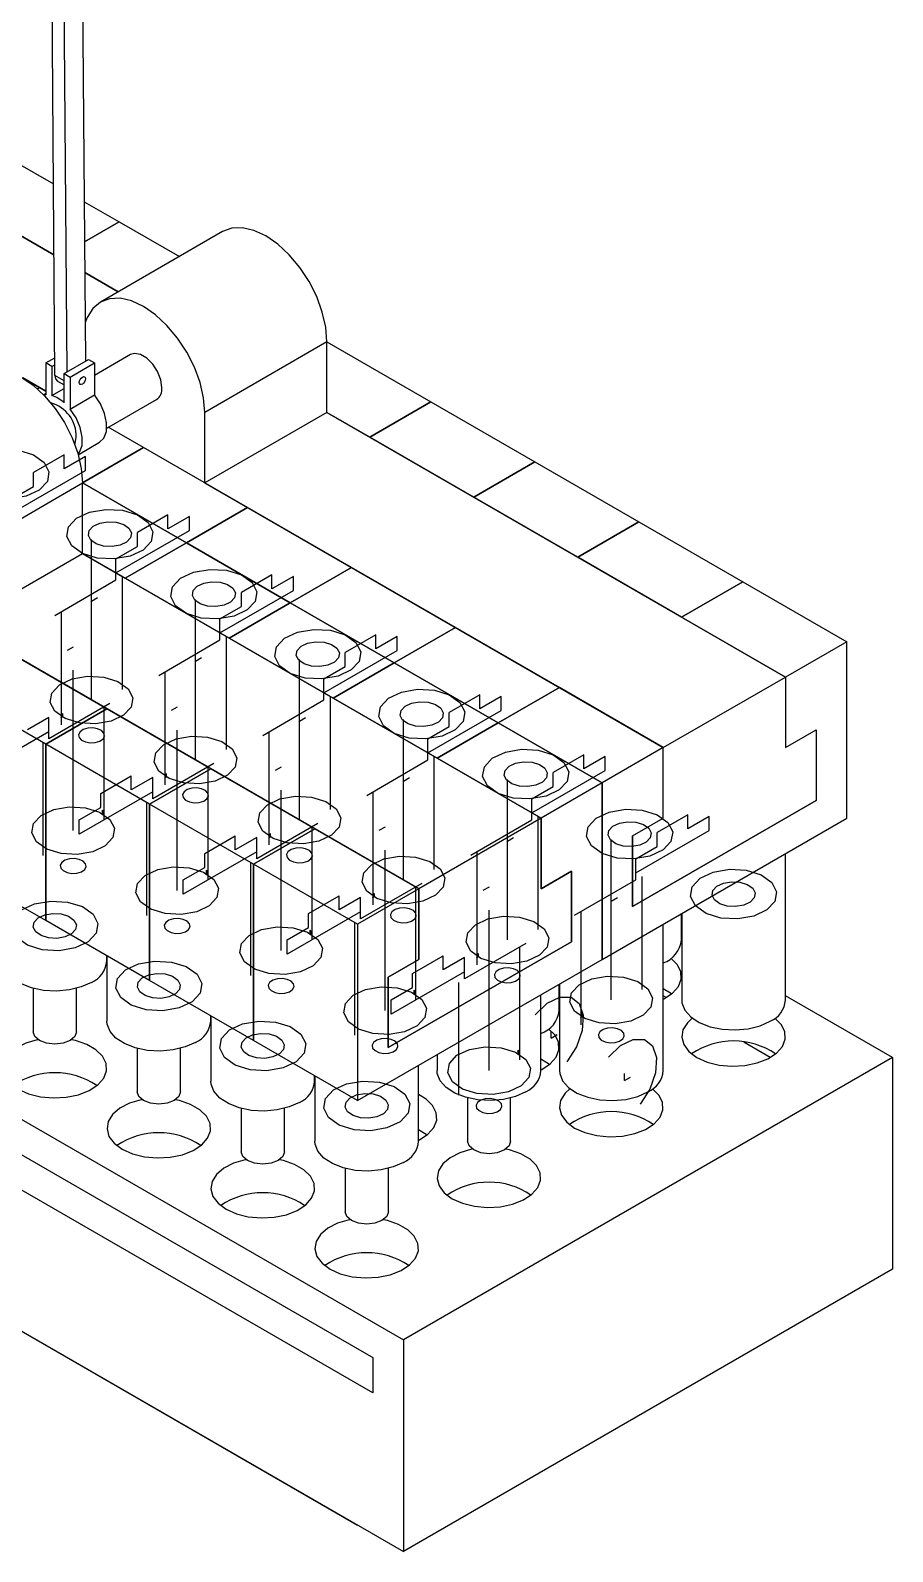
# Model space of a CAD drawing. Header units: millimetres. Extents: x 0 to 1189, y 0 to 841.
# Drawn here: x 663.9 to 763.6, y 266.7 to 442.7 of the extents above; entities that cross this region are included whole.
import ezdxf

# ---------------------------------------------------------------- set-up
doc = ezdxf.new("R2010")
doc.units = ezdxf.units.MM
doc.linetypes.add('CENTERX2', pattern=[20.32, 12.7, -2.54, 2.54, -2.54])

msp = doc.modelspace()

# ---------------------------------------------------------------- linework, layer by layer
at = {"color": 7, "linetype": 'Continuous', "lineweight": 25}
for p, q in [((669.31, 533.29), (670.28, 404.42)), ((666.75, 402.79), (665.78, 532.86)), ((668.16, 403.2), (667.19, 532.05)), ((631.04, 437.29), (666.65, 416.73)), ((662.16, 427.49), (666.59, 424.93)), ((666.65, 416.73), (655.09, 423.41)), ((670.14, 422.88), (674.18, 420.55)), ((670.18, 418.24), (674.18, 420.55)), ((674.18, 420.55), (670.18, 418.24)), ((674.18, 420.55), (681.15, 416.53)), ((686.15, 419.42), (672.01, 411.25)), ((670.2, 414.68), (674.08, 412.45)), ((674.08, 412.45), (670.2, 414.68)), ((698.22, 406.67), (684.08, 398.51)), ((698.22, 398.51), (698.22, 406.67)), ((698.22, 406.67), (710.24, 399.73)), ((665.69, 404.23), (666.74, 404.83)), ((675.51, 405.19), (671.35, 402.79)), ((665.69, 404.23), (665.69, 400.52)), ((666.4, 403.82), (665.69, 404.23)), ((666.4, 403.82), (666.74, 404.02)), ((666.4, 403.82), (666.4, 400.45)), ((667.81, 403), (670.64, 404.63)), ((667.81, 399.63), (667.81, 403)), ((667.81, 403), (668.52, 402.59)), ((668.52, 402.59), (671.35, 404.23)), ((670.64, 404.63), (671.35, 404.23)), ((671.35, 404.23), (671.35, 400.52)), ((663.04, 402.49), (665.69, 400.96)), ((664.99, 401.37), (663.04, 402.49)), ((664.99, 401.37), (664.74, 401.22)), ((664.74, 401.22), (664.99, 401.37)), ((665.69, 400.96), (664.99, 401.37)), ((666.4, 400.45), (667.81, 401.26)), ((667.81, 402.17), (666.75, 402.79)), ((667.06, 402.11), (667.81, 401.68)), ((668.52, 402.59), (668.52, 398.89)), ((665.69, 400.68), (665.45, 400.54)), ((665.69, 400.52), (665.49, 400.49)), ((668.52, 398.89), (671.35, 400.52)), ((672.76, 396.68), (678.51, 399.99)), ((710.24, 399.73), (703.17, 395.65)), ((703.17, 395.65), (710.24, 399.73)), ((710.24, 399.73), (722.26, 392.79)), ((684.08, 390.34), (684.08, 398.51)), ((698.22, 398.51), (684.08, 390.34)), ((698.22, 398.51), (751.25, 367.89)), ((703.17, 395.65), (698.22, 398.51)), ((677.01, 394.43), (672.93, 396.78)), ((669.45, 393.61), (671.93, 395.05)), ((669.93, 390.34), (677.01, 394.43)), ((677.01, 394.43), (669.93, 390.34)), ((689.03, 387.49), (677.01, 394.43)), ((715.19, 388.71), (703.17, 395.65)), ((715.19, 388.71), (722.26, 392.79)), ((722.26, 392.79), (715.19, 388.71)), ((722.26, 392.79), (734.28, 385.85)), ((655.79, 382.18), (669.93, 390.35)), ((669.93, 382.18), (669.93, 390.35)), ((681.96, 383.4), (669.93, 390.34)), ((669.93, 390.34), (681.96, 383.4)), ((684.08, 390.34), (737.11, 359.73)), ((689.03, 387.49), (681.96, 383.4)), ((681.96, 383.4), (689.03, 387.49)), ((701.05, 380.55), (689.03, 387.49)), ((727.21, 381.77), (715.19, 388.71)), ((734.28, 385.85), (727.21, 381.77)), ((727.21, 381.77), (734.28, 385.85)), ((734.28, 385.85), (746.3, 378.91)), ((655.79, 374.02), (669.93, 382.18)), ((722.97, 351.56), (669.93, 382.18)), ((669.93, 382.18), (674.88, 379.32)), ((674.88, 379.32), (681.96, 383.4)), ((681.96, 383.4), (674.88, 379.32)), ((693.98, 376.47), (681.96, 383.4)), ((681.96, 383.4), (693.98, 376.47)), ((693.98, 376.47), (701.05, 380.55)), ((701.05, 380.55), (693.98, 376.47)), ((713.07, 373.61), (701.05, 380.55)), ((739.23, 374.83), (727.21, 381.77)), ((674.88, 379.32), (686.91, 372.38)), ((746.3, 378.91), (739.23, 374.83)), ((739.23, 374.83), (746.3, 378.91)), ((746.3, 378.91), (758.32, 371.98)), ((693.98, 376.47), (686.91, 372.38)), ((686.91, 372.38), (693.98, 376.47)), ((706, 369.53), (693.98, 376.47)), ((693.98, 376.47), (706, 369.53)), ((751.25, 367.89), (739.23, 374.83)), ((708.83, 343.4), (655.79, 374.02)), ((713.07, 373.61), (706, 369.53)), ((706, 369.53), (713.07, 373.61)), ((725.09, 366.67), (713.07, 373.61)), ((686.91, 372.38), (698.93, 365.44)), ((758.32, 371.98), (751.25, 367.89)), ((758.32, 351.56), (758.32, 371.98)), ((660.74, 371.16), (672.76, 364.22)), ((698.93, 365.44), (706, 369.53)), ((706, 369.53), (698.93, 365.44)), ((718.02, 362.59), (706, 369.53)), ((706, 369.53), (718.02, 362.59)), ((737.11, 359.73), (751.25, 367.89)), ((751.25, 367.89), (751.25, 359.73)), ((751.25, 367.89), (751.25, 359.73)), ((576.24, 366.75), (707.06, 291.24)), ((665.69, 360.14), (653.67, 367.08)), ((725.09, 366.67), (718.02, 362.59)), ((718.02, 362.59), (725.09, 366.67)), ((737.11, 359.73), (725.09, 366.67)), ((672.76, 364.22), (665.69, 360.14)), ((665.69, 360.14), (672.76, 364.22)), ((672.76, 364.22), (684.78, 357.28)), ((698.93, 365.44), (710.95, 358.5)), ((718.02, 362.59), (710.95, 358.5)), ((710.95, 358.5), (718.02, 362.59)), ((730.04, 355.65), (718.02, 362.59)), ((718.02, 362.59), (730.04, 355.65)), ((751.25, 359.73), (754.79, 361.77)), ((751.25, 359.73), (754.79, 361.77)), ((754.79, 361.77), (754.79, 353.6)), ((754.79, 361.77), (754.79, 353.6)), ((579.78, 360.63), (703.52, 289.19)), ((665.69, 360.14), (665.69, 339.72)), ((677.71, 353.2), (665.69, 360.14)), ((665.69, 339.72), (665.69, 360.14)), ((737.11, 359.73), (730.04, 355.65)), ((737.11, 351.56), (737.11, 359.73)), ((737.11, 351.56), (737.11, 359.73)), ((677.71, 353.2), (684.78, 357.28)), ((684.78, 357.28), (677.71, 353.2)), ((684.78, 357.28), (696.8, 350.34)), ((710.95, 358.5), (722.97, 351.56)), ((703.52, 285.11), (579.78, 356.55)), ((730.04, 355.65), (722.97, 351.56)), ((730.04, 335.23), (730.04, 355.65)), ((730.04, 355.65), (730.04, 335.23)), ((677.71, 332.78), (677.71, 353.2)), ((689.73, 346.26), (677.71, 353.2)), ((677.71, 353.2), (677.71, 332.78)), ((733.57, 341.36), (754.79, 353.6)), ((754.79, 353.6), (733.57, 341.36)), ((696.8, 350.34), (689.73, 346.26)), ((689.73, 346.26), (696.8, 350.34)), ((696.8, 350.34), (708.83, 343.4)), ((722.97, 351.56), (708.83, 343.4)), ((722.97, 343.4), (722.97, 351.56)), ((722.97, 351.56), (722.97, 343.4)), ((730.04, 335.23), (758.32, 351.56)), ((733.57, 349.52), (737.11, 351.56)), ((733.57, 349.52), (737.11, 351.56)), ((733.57, 349.52), (733.57, 341.36)), ((733.57, 341.36), (733.57, 349.52)), ((665.69, 339.72), (653.67, 346.66)), ((751.24, 330.54), (751.24, 347.47)), ((689.73, 346.26), (689.73, 325.84)), ((701.75, 339.32), (689.73, 346.26)), ((689.73, 325.84), (689.73, 346.26)), ((726.5, 345.44), (722.97, 343.4)), ((722.97, 343.4), (726.5, 345.44)), ((726.5, 337.28), (726.5, 345.44)), ((726.5, 345.44), (726.5, 337.28)), ((708.83, 343.4), (701.75, 339.32)), ((708.83, 343.4), (708.83, 335.24)), ((708.83, 335.24), (708.83, 343.4)), ((576.24, 342.26), (707.06, 266.74)), ((677.71, 332.78), (665.69, 339.72)), ((739.22, 337.48), (739.22, 340.53)), ((739.24, 340.55), (739.24, 330.54)), ((701.75, 339.32), (701.75, 318.91)), ((737.1, 322.37), (737.1, 339.31)), ((739.24, 337.97), (739.22, 337.98)), ((705.29, 325.03), (726.5, 337.28)), ((726.5, 337.28), (705.29, 325.03)), ((672.75, 335.03), (672.75, 335.65)), ((672.77, 335.64), (672.77, 328.09)), ((701.75, 318.91), (730.04, 335.23)), ((708.83, 335.24), (705.29, 333.19)), ((705.29, 333.19), (708.83, 335.24)), ((689.73, 325.84), (677.71, 332.78)), ((705.29, 333.19), (705.29, 325.03)), ((705.29, 325.03), (705.29, 333.19)), ((664.25, 331.88), (664.25, 326.86)), ((669.25, 326.86), (669.25, 331.88)), ((722.96, 322.37), (722.96, 331.15)), ((725.08, 329.31), (725.08, 332.37)), ((725.1, 332.38), (725.1, 322.37)), ((737.46, 330.83), (737.1, 331.04)), ((763.63, 323.89), (751.24, 331.04)), ((684.77, 328.09), (684.77, 328.71)), ((684.79, 328.7), (684.79, 321.15)), ((701.75, 318.91), (689.73, 325.84)), ((749.48, 323.89), (746.43, 325.65)), ((676.27, 324.94), (676.27, 319.92)), ((681.27, 319.92), (681.27, 324.94)), ((763.63, 323.89), (707.06, 291.24)), ((710.96, 324.22), (710.96, 322.37)), ((763.63, 323.89), (763.63, 299.4)), ((708.82, 314.21), (708.82, 322.98)), ((696.79, 321.15), (696.79, 321.77)), ((696.82, 321.76), (696.82, 314.21)), ((714.46, 319.22), (714.46, 314.21)), ((719.46, 314.21), (719.46, 319.22)), ((688.29, 318), (688.29, 312.98)), ((693.29, 312.98), (693.29, 318)), ((700.32, 311.06), (700.32, 306.04)), ((705.32, 306.04), (705.32, 311.06)), ((763.63, 299.4), (707.06, 266.74)), ((707.06, 291.24), (707.06, 266.74)), ((703.52, 289.19), (703.52, 285.11))]:
    msp.add_line(p, q, dxfattribs=at)
at = {"color": 7, "linetype": 'Continuous'}
for p, q in [((667.81, 393.61), (664.28, 391.57)), ((667.81, 391.97), (667.81, 393.61)), ((670.29, 393.4), (667.81, 391.97)), ((670.29, 391.77), (670.29, 393.4)), ((661.8, 386.87), (670.29, 391.77)), ((664.28, 389.93), (664.28, 391.57)), ((661.8, 388.5), (664.28, 389.93)), ((679.83, 386.67), (676.3, 384.63)), ((679.83, 385.03), (679.83, 386.67)), ((682.31, 386.46), (679.83, 385.03)), ((682.31, 384.83), (682.31, 386.46)), ((671, 365.23), (671, 383.79)), ((673.82, 379.93), (682.31, 384.83)), ((676.3, 382.99), (676.3, 384.63)), ((673.82, 381.57), (676.3, 382.99)), ((673.82, 379.93), (673.82, 381.57)), ((666.75, 375.03), (673.82, 379.12)), ((673.82, 379.12), (673.82, 379.93)), ((674.53, 379.52), (674.53, 366.46)), ((691.86, 379.73), (688.32, 377.69)), ((691.86, 378.1), (691.86, 379.73)), ((694.33, 379.52), (691.86, 378.1)), ((694.33, 377.89), (694.33, 379.52)), ((671, 376.67), (671.7, 377.08)), ((683.02, 358.3), (683.02, 376.85)), ((685.84, 372.99), (694.33, 377.89)), ((688.32, 376.05), (688.32, 377.69)), ((667.46, 375.44), (667.46, 362.38)), ((685.84, 374.63), (688.32, 376.05)), ((685.84, 372.99), (685.84, 374.63)), ((668.87, 371.36), (668.17, 370.95)), ((678.77, 368.09), (685.84, 372.18)), ((685.84, 372.18), (685.84, 372.99)), ((686.55, 372.58), (686.55, 359.52)), ((703.88, 372.79), (700.34, 370.75)), ((703.88, 371.16), (703.88, 372.79)), ((706.35, 372.58), (703.88, 371.16)), ((706.35, 370.95), (706.35, 372.58)), ((683.02, 369.73), (683.72, 370.14)), ((695.04, 351.36), (695.04, 369.91)), ((697.87, 366.05), (706.35, 370.95)), ((700.34, 369.11), (700.34, 370.75)), ((668.87, 350.13), (668.87, 368.69)), ((679.48, 368.5), (679.48, 355.44)), ((697.87, 367.69), (700.34, 369.11)), ((697.87, 366.05), (697.87, 367.69)), ((697.87, 365.24), (697.87, 366.05)), ((673.12, 364.83), (666.05, 360.75)), ((672.41, 364.42), (672.41, 351.36)), ((680.9, 364.42), (680.19, 364.01)), ((690.79, 361.15), (697.87, 365.24)), ((698.57, 365.64), (698.57, 352.58)), ((715.9, 365.85), (712.36, 363.81)), ((715.9, 364.22), (715.9, 365.85)), ((718.37, 365.65), (715.9, 364.22)), ((718.37, 364.01), (718.37, 365.65)), ((666.05, 363.2), (663.57, 361.77)), ((666.05, 361.56), (666.05, 363.2)), ((667.62, 363.69), (667.48, 363.2)), ((667.48, 363.2), (667.62, 363.69)), ((667.48, 363.2), (667.62, 363.28)), ((667.62, 363.28), (667.48, 363.2)), ((667.62, 363.28), (667.62, 363.69)), ((667.62, 363.69), (667.62, 363.28)), ((695.04, 362.79), (695.74, 363.2)), ((707.06, 344.42), (707.06, 362.97)), ((709.89, 359.11), (718.37, 364.01)), ((712.36, 362.18), (712.36, 363.81)), ((666.05, 361.56), (657.56, 356.66)), ((666.05, 360.75), (666.05, 361.56)), ((680.9, 343.19), (680.9, 361.75)), ((691.5, 361.56), (691.5, 348.5)), ((709.89, 360.75), (712.36, 362.18)), ((709.89, 359.11), (709.89, 360.75)), ((665.34, 360.34), (665.34, 347.27)), ((709.89, 358.3), (709.89, 359.11)), ((685.14, 357.89), (678.07, 353.81)), ((684.43, 357.48), (684.43, 344.42)), ((692.92, 357.48), (692.21, 357.07)), ((702.82, 354.21), (709.89, 358.3)), ((710.59, 358.71), (710.59, 345.64)), ((727.92, 358.91), (724.38, 356.87)), ((727.92, 357.28), (727.92, 358.91)), ((730.39, 358.71), (727.92, 357.28)), ((730.39, 357.07), (730.39, 358.71)), ((672.06, 354.42), (675.59, 356.46)), ((675.59, 354.83), (675.59, 356.46)), ((678.07, 356.26), (675.59, 354.83)), ((678.07, 354.62), (678.07, 356.26)), ((679.64, 356.75), (679.5, 356.26)), ((679.5, 356.26), (679.64, 356.75)), ((679.5, 356.26), (679.64, 356.34)), ((679.64, 356.34), (679.5, 356.26)), ((679.64, 356.34), (679.64, 356.75)), ((679.64, 356.75), (679.64, 356.34)), ((707.06, 355.85), (707.77, 356.26)), ((719.08, 337.48), (719.08, 356.03)), ((721.91, 352.17), (730.39, 357.07)), ((724.38, 355.24), (724.38, 356.87)), ((678.07, 354.62), (669.58, 349.72)), ((672.06, 352.79), (672.06, 354.42)), ((678.07, 353.81), (678.07, 354.62)), ((692.92, 336.25), (692.92, 354.81)), ((703.52, 354.62), (703.52, 341.56)), ((721.91, 353.81), (724.38, 355.24)), ((721.91, 352.17), (721.91, 353.81)), ((669.58, 351.36), (672.06, 352.79)), ((672.25, 352.49), (672.39, 352.16)), ((672.25, 352.08), (672.25, 352.49)), ((672.25, 352.49), (672.25, 352.08)), ((672.39, 352.16), (672.25, 352.49)), ((672.39, 352.16), (672.25, 352.08)), ((672.25, 352.08), (672.39, 352.16)), ((677.36, 353.4), (677.36, 340.33)), ((721.91, 351.36), (721.91, 352.17)), ((739.94, 351.97), (736.4, 349.93)), ((739.94, 350.34), (739.94, 351.97)), ((669.58, 349.72), (669.58, 351.36)), ((697.16, 350.95), (690.09, 346.87)), ((696.45, 350.54), (696.45, 337.48)), ((704.94, 350.54), (704.23, 350.13)), ((714.84, 347.28), (721.91, 351.36)), ((722.61, 351.77), (722.61, 338.7)), ((742.41, 351.77), (739.94, 350.34)), ((742.41, 350.13), (742.41, 351.77)), ((684.08, 347.48), (687.61, 349.52)), ((687.61, 347.89), (687.61, 349.52)), ((690.09, 349.32), (687.61, 347.89)), ((690.09, 347.68), (690.09, 349.32)), ((691.66, 349.81), (691.52, 349.32)), ((691.52, 349.32), (691.66, 349.81)), ((691.52, 349.32), (691.66, 349.4)), ((691.66, 349.4), (691.52, 349.32)), ((691.66, 349.4), (691.66, 349.81)), ((691.66, 349.81), (691.66, 349.4)), ((719.08, 348.91), (719.79, 349.32)), ((731.1, 330.54), (731.1, 349.09)), ((733.93, 345.23), (742.41, 350.13)), ((736.4, 348.3), (736.4, 349.93)), ((690.09, 347.68), (681.6, 342.79)), ((684.08, 345.85), (684.08, 347.48)), ((690.09, 346.87), (690.09, 347.68)), ((704.94, 329.31), (704.94, 347.87)), ((715.54, 347.68), (715.54, 334.62)), ((733.93, 346.87), (736.4, 348.3)), ((733.93, 345.23), (733.93, 346.87)), ((681.6, 344.42), (684.08, 345.85)), ((684.27, 345.55), (684.42, 345.22)), ((684.27, 345.14), (684.27, 345.55)), ((684.27, 345.55), (684.27, 345.14)), ((684.42, 345.22), (684.27, 345.55)), ((684.42, 345.22), (684.27, 345.14)), ((684.27, 345.14), (684.42, 345.22)), ((689.38, 346.46), (689.38, 333.39)), ((733.93, 344.42), (733.93, 345.23)), ((681.6, 342.79), (681.6, 344.42)), ((709.18, 344.01), (702.11, 339.93)), ((708.47, 343.6), (708.47, 330.54)), ((716.96, 343.6), (716.25, 343.19)), ((726.86, 340.34), (733.93, 344.42)), ((734.64, 344.83), (734.64, 331.76)), ((576.24, 342.26), (701.75, 269.8)), ((696.1, 340.54), (699.63, 342.58)), ((699.63, 340.95), (699.63, 342.58)), ((702.11, 342.38), (699.63, 340.95)), ((702.11, 340.74), (702.11, 342.38)), ((703.68, 342.87), (703.54, 342.38)), ((703.54, 342.38), (703.68, 342.87)), ((703.54, 342.38), (703.68, 342.47)), ((703.68, 342.47), (703.54, 342.38)), ((703.68, 342.47), (703.68, 342.87)), ((703.68, 342.87), (703.68, 342.47)), ((731.1, 341.97), (731.81, 342.38)), ((702.11, 340.74), (693.62, 335.85)), ((696.1, 338.91), (696.1, 340.54)), ((702.11, 339.93), (702.11, 340.74)), ((716.96, 322.37), (716.96, 340.93)), ((727.56, 340.74), (727.56, 327.68)), ((693.62, 337.48), (696.1, 338.91)), ((696.29, 338.61), (696.44, 338.28)), ((696.29, 338.2), (696.29, 338.61)), ((696.29, 338.61), (696.29, 338.2)), ((696.44, 338.28), (696.29, 338.61)), ((696.44, 338.28), (696.29, 338.2)), ((696.29, 338.2), (696.44, 338.28)), ((701.4, 339.52), (701.4, 326.46)), ((693.62, 335.85), (693.62, 337.48)), ((721.2, 337.07), (714.13, 332.99)), ((720.49, 336.66), (720.49, 323.6)), ((708.12, 333.6), (711.65, 335.64)), ((711.65, 334.01), (711.65, 335.64)), ((714.13, 335.44), (711.65, 334.01)), ((714.13, 333.8), (714.13, 335.44)), ((715.7, 335.93), (715.56, 335.44)), ((715.56, 335.44), (715.7, 335.93)), ((715.56, 335.44), (715.7, 335.53)), ((715.7, 335.53), (715.56, 335.44)), ((715.7, 335.53), (715.7, 335.93)), ((715.7, 335.93), (715.7, 335.53)), ((714.13, 333.8), (705.64, 328.91)), ((708.12, 331.97), (708.12, 333.6)), ((713.42, 332.58), (713.42, 319.52)), ((714.13, 332.99), (714.13, 333.8)), ((705.64, 330.54), (708.12, 331.97)), ((708.32, 331.67), (708.46, 331.34)), ((708.32, 331.26), (708.32, 331.67)), ((708.32, 331.67), (708.32, 331.26)), ((708.46, 331.34), (708.32, 331.67)), ((708.46, 331.34), (708.32, 331.26)), ((708.32, 331.26), (708.46, 331.34)), ((705.64, 328.91), (705.64, 330.54)), ((727.72, 328.99), (727.58, 328.5)), ((727.58, 328.5), (727.72, 328.99)), ((727.58, 328.5), (727.72, 328.59)), ((727.72, 328.59), (727.58, 328.5)), ((727.72, 328.59), (727.72, 328.99)), ((727.72, 328.99), (727.72, 328.59)), ((720.34, 324.73), (720.48, 324.41)), ((720.34, 324.32), (720.34, 324.73)), ((720.34, 324.73), (720.34, 324.32)), ((720.48, 324.41), (720.34, 324.73)), ((720.48, 324.41), (720.34, 324.32)), ((720.34, 324.32), (720.48, 324.41))]:
    msp.add_line(p, q, dxfattribs=at)
at = {"color": 7, "linetype": 'CENTERX2'}
for p, q in [((724.13, 326.12), (724.13, 326.93)), ((724.13, 326.12), (724.83, 326.53)), ((732.61, 321.22), (732.61, 322.04)), ((732.61, 321.22), (733.32, 321.63))]:
    msp.add_line(p, q, dxfattribs=at)
at = {"color": 7, "linetype": 'Continuous', "lineweight": 25, "flags": 128}
for points in [[(698.22, 406.67), (698.08, 408.35), (697.68, 410.11), (697.03, 411.9), (696.15, 413.64), (695.08, 415.28), (693.85, 416.74), (692.53, 417.97), (691.15, 418.92), (689.77, 419.56), (688.44, 419.86), (687.22, 419.81), (686.15, 419.42)], [(684.08, 398.51), (683.94, 400.18), (683.54, 401.95), (682.89, 403.73), (682.01, 405.48), (680.93, 407.11), (679.71, 408.57), (678.39, 409.8), (677.01, 410.76), (675.63, 411.4), (674.3, 411.7), (673.08, 411.65), (672.01, 411.25), (671.13, 410.52), (670.47, 409.49), (670.25, 408.89)], [(679.13, 401.37), (679, 402.28), (678.63, 403.23), (678.07, 404.1), (677.37, 404.79), (676.64, 405.22), (675.95, 405.33), (675.51, 405.19)], [(657.86, 403.09), (658.94, 403.48), (660.16, 403.53), (661.48, 403.23), (662.86, 402.59), (664.24, 401.64), (665.57, 400.41), (666.79, 398.95), (667.86, 397.32), (668.74, 395.57), (669.4, 393.78), (669.8, 392.02), (669.93, 390.35)], [(666.75, 402.79), (666.84, 402.37), (667.06, 402.11)], [(669.58, 401.98), (669.61, 402.15), (669.68, 402.33), (669.8, 402.48), (669.93, 402.59), (670.07, 402.64), (670.18, 402.62), (670.26, 402.53), (670.29, 402.39), (670.26, 402.22), (670.18, 402.04), (670.07, 401.89), (669.93, 401.78), (669.8, 401.73), (669.68, 401.75), (669.61, 401.84), (669.58, 401.98)], [(671.93, 395.05), (672.43, 395.53), (672.72, 396.3), (672.74, 397.29), (672.5, 398.39), (672.03, 399.5), (671.35, 400.52)], [(669.43, 393.67), (669.6, 393.89), (669.89, 394.67), (669.91, 395.66), (669.68, 396.76), (669.2, 397.87), (668.52, 398.89)], [(669.06, 394.79), (669.1, 394.89), (669.23, 395.65)], [(671, 332.58), (669.81, 332.05), (668.43, 331.7), (666.94, 331.57), (665.44, 331.65), (664.03, 331.94), (662.79, 332.43), (661.79, 333.08), (661.11, 333.85), (660.78, 334.7), (660.75, 335.03)], [(737.1, 330.64), (737.19, 330.68), (738.18, 331.33), (738.87, 332.11), (739.19, 332.96), (739.15, 333.82), (738.73, 334.66), (738, 335.38)], [(738.07, 331.24), (737.96, 331.32), (737.1, 331.84)], [(739.24, 330.54), (739.27, 330.21), (739.6, 329.36), (740.28, 328.59), (741.27, 327.94), (742.52, 327.45), (743.93, 327.16), (745.43, 327.07), (746.92, 327.21), (748.3, 327.55), (749.48, 328.09)], [(683.02, 325.64), (681.83, 325.11), (680.45, 324.76), (678.96, 324.63), (677.46, 324.71), (676.05, 325), (674.81, 325.49), (673.81, 326.14), (673.13, 326.91), (672.8, 327.76), (672.77, 328.09)], [(740.47, 328.44), (739.9, 327.91), (739.39, 327.1), (739.24, 326.23), (739.48, 325.38), (740.08, 324.58), (741, 323.89)], [(741, 323.89), (742.19, 323.36), (743.57, 323.02), (745.05, 322.88), (746.55, 322.96), (747.97, 323.26), (749.21, 323.74), (750.2, 324.4), (750.89, 325.17), (751.22, 326.02), (751.17, 326.88), (750.75, 327.72), (750.02, 328.44)], [(664.82, 325.95), (664.72, 325.93), (663.38, 325.53), (662.25, 324.96), (661.41, 324.24), (660.9, 323.42), (660.76, 322.56), (660.99, 321.7), (661.59, 320.91), (662.51, 320.22)], [(662.51, 320.22), (663.7, 319.69), (665.08, 319.34), (666.56, 319.21), (668.06, 319.29), (669.48, 319.58), (670.72, 320.07), (671.72, 320.72), (672.4, 321.5), (672.73, 322.34), (672.68, 323.21), (672.26, 324.04), (671.49, 324.79), (670.43, 325.41), (669.14, 325.85), (668.69, 325.95)], [(668.52, 325.84), (667.71, 325.53), (666.75, 325.42), (665.8, 325.53), (664.99, 325.84), (664.44, 326.31), (664.25, 326.86)], [(669.25, 326.86), (669.06, 326.31), (668.52, 325.84)], [(722.96, 322.47), (723.05, 322.52), (724.04, 323.17), (724.72, 323.94), (725.05, 324.79), (725, 325.66), (724.59, 326.49), (723.85, 327.21)], [(721.2, 319.92), (720.01, 319.39), (718.63, 319.05), (717.15, 318.91), (715.65, 318.99), (714.23, 319.29), (712.99, 319.77), (712, 320.43), (711.31, 321.2), (710.98, 322.05), (710.96, 322.37)], [(723.93, 323.08), (723.82, 323.16), (722.96, 323.68)], [(725.1, 322.37), (725.13, 322.05), (725.45, 321.2), (726.14, 320.42), (727.13, 319.77), (728.38, 319.29), (729.79, 318.99), (731.29, 318.91), (732.77, 319.05), (734.15, 319.39), (735.34, 319.92)], [(695.04, 318.7), (693.85, 318.17), (692.47, 317.82), (690.98, 317.69), (689.49, 317.77), (688.07, 318.06), (686.83, 318.55), (685.83, 319.2), (685.15, 319.98), (684.82, 320.82), (684.79, 321.15)], [(726.32, 320.27), (725.75, 319.75), (725.24, 318.93), (725.1, 318.07), (725.34, 317.21), (725.94, 316.41), (726.86, 315.73)], [(726.86, 315.73), (728.05, 315.2), (729.43, 314.85), (730.91, 314.72), (732.41, 314.8), (733.82, 315.09), (735.07, 315.58), (736.06, 316.23), (736.74, 317), (737.07, 317.85), (737.03, 318.72), (736.61, 319.55), (735.88, 320.27)], [(676.84, 319.01), (676.74, 318.99), (675.4, 318.59), (674.27, 318.02), (673.43, 317.3), (672.92, 316.48), (672.78, 315.62), (673.01, 314.76), (673.61, 313.97), (674.53, 313.28)], [(674.53, 313.28), (675.72, 312.75), (677.1, 312.4), (678.59, 312.27), (680.08, 312.35), (681.5, 312.64), (682.74, 313.13), (683.74, 313.78), (684.42, 314.56), (684.75, 315.4), (684.7, 316.27), (684.28, 317.1), (683.51, 317.85), (682.45, 318.47), (681.16, 318.91), (680.71, 319.01)], [(680.54, 318.9), (679.73, 318.59), (678.77, 318.48), (677.82, 318.59), (677.01, 318.9), (676.46, 319.37), (676.27, 319.92)], [(681.27, 319.92), (681.08, 319.37), (680.54, 318.9)], [(708.82, 314.31), (708.9, 314.36), (709.9, 315.01), (710.58, 315.78), (710.91, 316.63), (710.86, 317.5), (710.44, 318.33), (709.68, 319.08), (708.82, 319.6)], [(709.78, 314.91), (709.68, 314.99), (708.82, 315.51)], [(707.06, 311.76), (705.87, 311.23), (704.49, 310.88), (703, 310.75), (701.51, 310.83), (700.09, 311.12), (698.85, 311.61), (697.85, 312.26), (697.17, 313.04), (696.84, 313.88), (696.82, 314.21)], [(715.02, 313.29), (714.93, 313.27), (713.59, 312.88), (712.46, 312.3), (711.61, 311.59), (711.1, 310.77), (710.96, 309.91), (711.2, 309.05), (711.79, 308.25), (712.71, 307.56)], [(712.71, 307.56), (713.9, 307.03), (715.28, 306.69), (716.77, 306.55), (718.27, 306.63), (719.68, 306.93), (720.93, 307.42), (721.92, 308.07), (722.6, 308.84), (722.93, 309.69), (722.88, 310.56), (722.46, 311.39), (721.7, 312.14), (720.63, 312.75), (719.34, 313.19), (718.89, 313.29)], [(718.73, 313.19), (717.91, 312.87), (716.96, 312.76), (716, 312.87), (715.19, 313.19), (714.65, 313.66), (714.46, 314.21)], [(719.46, 314.21), (719.27, 313.66), (718.73, 313.19)], [(688.86, 312.07), (688.76, 312.05), (687.42, 311.65), (686.29, 311.08), (685.45, 310.36), (684.94, 309.55), (684.8, 308.68), (685.03, 307.82), (685.63, 307.03), (686.55, 306.34)], [(686.55, 306.34), (687.74, 305.81), (689.12, 305.46), (690.61, 305.33), (692.1, 305.41), (693.52, 305.7), (694.76, 306.19), (695.76, 306.84), (696.44, 307.62), (696.77, 308.46), (696.72, 309.33), (696.3, 310.17), (695.54, 310.91), (694.47, 311.53), (693.18, 311.97), (692.73, 312.07)], [(692.56, 311.96), (691.75, 311.65), (690.79, 311.54), (689.84, 311.65), (689.03, 311.96), (688.48, 312.43), (688.29, 312.98)], [(693.29, 312.98), (693.1, 312.43), (692.56, 311.96)], [(700.88, 305.13), (700.78, 305.11), (699.44, 304.71), (698.31, 304.14), (697.47, 303.42), (696.96, 302.61), (696.82, 301.74), (697.05, 300.88), (697.65, 300.09), (698.57, 299.4)], [(698.57, 299.4), (699.76, 298.87), (701.14, 298.52), (702.63, 298.39), (704.12, 298.47), (705.54, 298.76), (706.78, 299.25), (707.78, 299.9), (708.46, 300.68), (708.79, 301.52), (708.74, 302.39), (708.32, 303.23), (707.56, 303.97), (706.49, 304.59), (705.2, 305.03), (704.75, 305.13)], [(704.58, 305.02), (703.77, 304.71), (702.82, 304.6), (701.86, 304.71), (701.05, 305.02), (700.51, 305.49), (700.32, 306.04)], [(705.32, 306.04), (705.13, 305.49), (704.58, 305.02)]]:
    msp.add_lwpolyline(points, dxfattribs=at)
at = {"color": 7, "linetype": 'Continuous', "flags": 128}
for points in [[(665.51, 392.72), (666.07, 391.64), (665.88, 390.52), (664.95, 389.52), (663.44, 388.81), (661.58, 388.49), (659.63, 388.6), (657.92, 389.13), (656.68, 390.01), (656.12, 391.08), (656.31, 392.2), (657.24, 393.2), (658.75, 393.91), (660.62, 394.23), (662.56, 394.12), (664.28, 393.59), (665.51, 392.72)], [(677.53, 385.78), (678.09, 384.7), (677.9, 383.58), (676.98, 382.58), (675.46, 381.87), (673.6, 381.55), (671.66, 381.66), (669.94, 382.19), (668.7, 383.07), (668.14, 384.14), (668.34, 385.26), (669.26, 386.26), (670.77, 386.97), (672.64, 387.29), (674.58, 387.18), (676.3, 386.65), (677.53, 385.78)], [(675.32, 385.1), (675.61, 384.56), (675.51, 384), (675.05, 383.5), (674.29, 383.15), (673.36, 382.98), (672.39, 383.04), (671.53, 383.31), (670.91, 383.74), (670.63, 384.28), (670.73, 384.84), (671.19, 385.34), (671.94, 385.7), (672.88, 385.86), (673.85, 385.8), (674.71, 385.53), (675.32, 385.1)], [(675.32, 385.1), (675.61, 384.56), (675.51, 384), (675.05, 383.5), (674.29, 383.15), (673.36, 382.98), (672.39, 383.04), (671.53, 383.31), (670.91, 383.74), (670.63, 384.28), (670.73, 384.84), (671.19, 385.34), (671.94, 385.7), (672.88, 385.86), (673.85, 385.8), (674.71, 385.53), (675.32, 385.1)], [(675.32, 385.1), (675.61, 384.56), (675.51, 384), (675.05, 383.5), (674.29, 383.15), (673.36, 382.98), (672.39, 383.04), (671.53, 383.31), (670.91, 383.74), (670.63, 384.28), (670.73, 384.84), (671.19, 385.34), (671.94, 385.7), (672.88, 385.86), (673.85, 385.8), (674.71, 385.53), (675.32, 385.1)], [(689.55, 378.84), (690.11, 377.76), (689.92, 376.64), (689, 375.65), (687.49, 374.93), (685.62, 374.61), (683.68, 374.72), (681.96, 375.25), (680.72, 376.13), (680.16, 377.2), (680.36, 378.33), (681.28, 379.32), (682.79, 380.03), (684.66, 380.35), (686.6, 380.24), (688.32, 379.71), (689.55, 378.84)], [(687.35, 378.16), (687.63, 377.62), (687.53, 377.06), (687.07, 376.56), (686.31, 376.21), (685.38, 376.04), (684.41, 376.1), (683.55, 376.37), (682.93, 376.8), (682.65, 377.34), (682.75, 377.9), (683.21, 378.4), (683.96, 378.76), (684.9, 378.92), (685.87, 378.86), (686.73, 378.59), (687.35, 378.16)], [(687.35, 378.16), (687.63, 377.62), (687.53, 377.06), (687.07, 376.56), (686.31, 376.21), (685.38, 376.04), (684.41, 376.1), (683.55, 376.37), (682.93, 376.8), (682.65, 377.34), (682.75, 377.9), (683.21, 378.4), (683.96, 378.76), (684.9, 378.92), (685.87, 378.86), (686.73, 378.59), (687.35, 378.16)], [(687.35, 378.16), (687.63, 377.62), (687.53, 377.06), (687.07, 376.56), (686.31, 376.21), (685.38, 376.04), (684.41, 376.1), (683.55, 376.37), (682.93, 376.8), (682.65, 377.34), (682.75, 377.9), (683.21, 378.4), (683.96, 378.76), (684.9, 378.92), (685.87, 378.86), (686.73, 378.59), (687.35, 378.16)], [(701.57, 371.9), (702.14, 370.82), (701.94, 369.7), (701.02, 368.71), (699.51, 367.99), (697.64, 367.67), (695.7, 367.78), (693.98, 368.31), (692.74, 369.19), (692.18, 370.27), (692.38, 371.39), (693.3, 372.38), (694.81, 373.09), (696.68, 373.41), (698.62, 373.3), (700.34, 372.77), (701.57, 371.9)], [(699.37, 371.22), (699.65, 370.68), (699.55, 370.12), (699.09, 369.62), (698.33, 369.27), (697.4, 369.11), (696.43, 369.16), (695.57, 369.43), (694.95, 369.86), (694.67, 370.4), (694.77, 370.96), (695.23, 371.46), (695.98, 371.82), (696.92, 371.98), (697.89, 371.92), (698.75, 371.66), (699.37, 371.22)], [(699.37, 371.22), (699.65, 370.68), (699.55, 370.12), (699.09, 369.62), (698.33, 369.27), (697.4, 369.11), (696.43, 369.16), (695.57, 369.43), (694.95, 369.86), (694.67, 370.4), (694.77, 370.96), (695.23, 371.46), (695.98, 371.82), (696.92, 371.98), (697.89, 371.92), (698.75, 371.66), (699.37, 371.22)], [(699.37, 371.22), (699.65, 370.68), (699.55, 370.12), (699.09, 369.62), (698.33, 369.27), (697.4, 369.11), (696.43, 369.16), (695.57, 369.43), (694.95, 369.86), (694.67, 370.4), (694.77, 370.96), (695.23, 371.46), (695.98, 371.82), (696.92, 371.98), (697.89, 371.92), (698.75, 371.66), (699.37, 371.22)], [(675.23, 366.54), (675.77, 365.5), (675.59, 364.42), (674.7, 363.47), (673.25, 362.79), (671.46, 362.48), (669.59, 362.58), (667.94, 363.1), (666.76, 363.93), (666.22, 364.97), (666.41, 366.04), (667.29, 367), (668.74, 367.68), (670.54, 367.99), (672.4, 367.88), (674.05, 367.37), (675.23, 366.54)], [(713.59, 364.96), (714.16, 363.88), (713.96, 362.76), (713.04, 361.77), (711.53, 361.05), (709.66, 360.73), (707.72, 360.84), (706, 361.38), (704.76, 362.25), (704.2, 363.33), (704.4, 364.45), (705.32, 365.44), (706.83, 366.15), (708.7, 366.48), (710.64, 366.36), (712.36, 365.83), (713.59, 364.96)], [(711.39, 364.28), (711.67, 363.74), (711.57, 363.18), (711.11, 362.68), (710.35, 362.33), (709.42, 362.17), (708.45, 362.22), (707.59, 362.49), (706.97, 362.92), (706.69, 363.46), (706.79, 364.02), (707.25, 364.52), (708.01, 364.88), (708.94, 365.04), (709.91, 364.98), (710.77, 364.72), (711.39, 364.28)], [(711.39, 364.28), (711.67, 363.74), (711.57, 363.18), (711.11, 362.68), (710.35, 362.33), (709.42, 362.17), (708.45, 362.22), (707.59, 362.49), (706.97, 362.92), (706.69, 363.46), (706.79, 364.02), (707.25, 364.52), (708.01, 364.88), (708.94, 365.04), (709.91, 364.98), (710.77, 364.72), (711.39, 364.28)], [(711.39, 364.28), (711.67, 363.74), (711.57, 363.18), (711.11, 362.68), (710.35, 362.33), (709.42, 362.17), (708.45, 362.22), (707.59, 362.49), (706.97, 362.92), (706.69, 363.46), (706.79, 364.02), (707.25, 364.52), (708.01, 364.88), (708.94, 365.04), (709.91, 364.98), (710.77, 364.72), (711.39, 364.28)], [(671.7, 361.92), (671.14, 362.01), (670.56, 361.98), (670.04, 361.82), (669.67, 361.56), (669.5, 361.23), (669.56, 360.9), (669.84, 360.6), (670.29, 360.39), (670.85, 360.29), (671.43, 360.32), (671.95, 360.48), (672.32, 360.75), (672.49, 361.07), (672.43, 361.4), (672.15, 361.7), (671.7, 361.92)], [(687.25, 359.6), (687.79, 358.56), (687.61, 357.48), (686.72, 356.53), (685.27, 355.85), (683.48, 355.54), (681.61, 355.65), (679.96, 356.16), (678.78, 356.99), (678.24, 358.03), (678.43, 359.11), (679.31, 360.06), (680.76, 360.74), (682.56, 361.05), (684.42, 360.94), (686.07, 360.43), (687.25, 359.6)], [(725.61, 358.02), (726.18, 356.94), (725.98, 355.82), (725.06, 354.83), (723.55, 354.11), (721.68, 353.79), (719.74, 353.9), (718.02, 354.44), (716.79, 355.31), (716.22, 356.39), (716.42, 357.51), (717.34, 358.5), (718.85, 359.21), (720.72, 359.54), (722.66, 359.42), (724.38, 358.89), (725.61, 358.02)], [(723.41, 357.34), (723.69, 356.8), (723.59, 356.24), (723.13, 355.74), (722.37, 355.39), (721.44, 355.23), (720.47, 355.28), (719.61, 355.55), (718.99, 355.99), (718.71, 356.52), (718.81, 357.08), (719.27, 357.58), (720.03, 357.94), (720.96, 358.1), (721.93, 358.04), (722.79, 357.78), (723.41, 357.34)], [(723.41, 357.34), (723.69, 356.8), (723.59, 356.24), (723.13, 355.74), (722.37, 355.39), (721.44, 355.23), (720.47, 355.28), (719.61, 355.55), (718.99, 355.99), (718.71, 356.52), (718.81, 357.08), (719.27, 357.58), (720.03, 357.94), (720.96, 358.1), (721.93, 358.04), (722.79, 357.78), (723.41, 357.34)], [(723.41, 357.34), (723.69, 356.8), (723.59, 356.24), (723.13, 355.74), (722.37, 355.39), (721.44, 355.23), (720.47, 355.28), (719.61, 355.55), (718.99, 355.99), (718.71, 356.52), (718.81, 357.08), (719.27, 357.58), (720.03, 357.94), (720.96, 358.1), (721.93, 358.04), (722.79, 357.78), (723.41, 357.34)], [(683.72, 354.98), (683.16, 355.07), (682.58, 355.04), (682.06, 354.88), (681.69, 354.62), (681.52, 354.3), (681.58, 353.96), (681.86, 353.66), (682.31, 353.45), (682.87, 353.35), (683.45, 353.38), (683.97, 353.54), (684.34, 353.81), (684.51, 354.13), (684.45, 354.47), (684.17, 354.76), (683.72, 354.98)], [(699.28, 352.66), (699.82, 351.62), (699.63, 350.55), (698.74, 349.59), (697.29, 348.91), (695.5, 348.6), (693.63, 348.71), (691.98, 349.22), (690.8, 350.05), (690.26, 351.09), (690.45, 352.17), (691.33, 353.12), (692.78, 353.8), (694.58, 354.11), (696.44, 354.01), (698.09, 353.49), (699.28, 352.66)], [(664.64, 348.83), (664.1, 349.87), (664.28, 350.94), (665.17, 351.89), (666.62, 352.58), (668.41, 352.89), (670.28, 352.78), (671.93, 352.27), (673.11, 351.43), (673.65, 350.4), (673.46, 349.32), (672.58, 348.37), (671.13, 347.68), (669.33, 347.37), (667.47, 347.48), (665.82, 347.99), (664.64, 348.83)], [(737.64, 351.08), (738.2, 350), (738, 348.88), (737.08, 347.89), (735.57, 347.17), (733.7, 346.85), (731.76, 346.96), (730.04, 347.5), (728.81, 348.37), (728.24, 349.45), (728.44, 350.57), (729.36, 351.56), (730.87, 352.27), (732.74, 352.6), (734.68, 352.48), (736.4, 351.95), (737.64, 351.08)], [(735.43, 350.4), (735.71, 349.86), (735.61, 349.3), (735.15, 348.81), (734.39, 348.45), (733.46, 348.29), (732.49, 348.34), (731.63, 348.61), (731.01, 349.05), (730.73, 349.59), (730.83, 350.15), (731.29, 350.64), (732.05, 351), (732.98, 351.16), (733.95, 351.1), (734.81, 350.84), (735.43, 350.4)], [(735.43, 350.4), (735.71, 349.86), (735.61, 349.3), (735.15, 348.81), (734.39, 348.45), (733.46, 348.29), (732.49, 348.34), (731.63, 348.61), (731.01, 349.05), (730.73, 349.59), (730.83, 350.15), (731.29, 350.64), (732.05, 351), (732.98, 351.16), (733.95, 351.1), (734.81, 350.84), (735.43, 350.4)], [(735.43, 350.4), (735.71, 349.86), (735.61, 349.3), (735.15, 348.81), (734.39, 348.45), (733.46, 348.29), (732.49, 348.34), (731.63, 348.61), (731.01, 349.05), (730.73, 349.59), (730.83, 350.15), (731.29, 350.64), (732.05, 351), (732.98, 351.16), (733.95, 351.1), (734.81, 350.84), (735.43, 350.4)], [(668.17, 345.28), (668.73, 345.19), (669.31, 345.22), (669.83, 345.38), (670.2, 345.64), (670.37, 345.97), (670.31, 346.3), (670.03, 346.6), (669.58, 346.81), (669.02, 346.91), (668.44, 346.88), (667.92, 346.72), (667.55, 346.45), (667.38, 346.13), (667.44, 345.8), (667.72, 345.5), (668.17, 345.28)], [(695.74, 348.04), (695.18, 348.13), (694.6, 348.1), (694.08, 347.94), (693.71, 347.68), (693.54, 347.36), (693.6, 347.02), (693.88, 346.72), (694.33, 346.51), (694.89, 346.41), (695.48, 346.44), (695.99, 346.6), (696.36, 346.87), (696.53, 347.19), (696.47, 347.53), (696.19, 347.82), (695.74, 348.04)], [(711.3, 345.72), (711.84, 344.68), (711.65, 343.61), (710.76, 342.65), (709.31, 341.97), (707.52, 341.66), (705.65, 341.77), (704, 342.28), (702.82, 343.12), (702.28, 344.15), (702.47, 345.23), (703.35, 346.18), (704.8, 346.86), (706.6, 347.17), (708.46, 347.07), (710.11, 346.55), (711.3, 345.72)], [(676.66, 341.89), (676.12, 342.93), (676.3, 344), (677.19, 344.95), (678.64, 345.64), (680.44, 345.95), (682.3, 345.84), (683.95, 345.33), (685.13, 344.49), (685.67, 343.46), (685.49, 342.38), (684.6, 341.43), (683.15, 340.74), (681.36, 340.43), (679.49, 340.54), (677.84, 341.05), (676.66, 341.89)], [(749.66, 344.14), (750.22, 343.06), (750.02, 341.94), (749.1, 340.95), (747.59, 340.24), (745.72, 339.91), (743.78, 340.02), (742.06, 340.56), (740.83, 341.43), (740.26, 342.51), (740.46, 343.63), (741.38, 344.62), (742.89, 345.33), (744.76, 345.66), (746.7, 345.54), (748.42, 345.01), (749.66, 344.14)], [(747.45, 343.46), (747.73, 342.92), (747.63, 342.36), (747.17, 341.87), (746.42, 341.51), (745.48, 341.35), (744.51, 341.4), (743.65, 341.67), (743.03, 342.11), (742.75, 342.65), (742.85, 343.21), (743.31, 343.7), (744.07, 344.06), (745, 344.22), (745.97, 344.16), (746.83, 343.9), (747.45, 343.46)], [(747.45, 343.46), (747.73, 342.92), (747.63, 342.36), (747.17, 341.87), (746.42, 341.51), (745.48, 341.35), (744.51, 341.4), (743.65, 341.67), (743.03, 342.11), (742.75, 342.65), (742.85, 343.21), (743.31, 343.7), (744.07, 344.06), (745, 344.22), (745.97, 344.16), (746.83, 343.9), (747.45, 343.46)], [(747.45, 343.46), (747.73, 342.92), (747.63, 342.36), (747.17, 341.87), (746.42, 341.51), (745.48, 341.35), (744.51, 341.4), (743.65, 341.67), (743.03, 342.11), (742.75, 342.65), (742.85, 343.21), (743.31, 343.7), (744.07, 344.06), (745, 344.22), (745.97, 344.16), (746.83, 343.9), (747.45, 343.46)], [(662.34, 337.76), (661.78, 338.83), (661.97, 339.95), (662.89, 340.95), (664.41, 341.66), (666.27, 341.98), (668.21, 341.87), (669.93, 341.34), (671.17, 340.47), (671.73, 339.39), (671.53, 338.27), (670.61, 337.27), (669.1, 336.56), (667.23, 336.24), (665.29, 336.35), (663.57, 336.88), (662.34, 337.76)], [(664.55, 338.43), (664.26, 338.97), (664.36, 339.53), (664.82, 340.03), (665.58, 340.38), (666.51, 340.55), (667.48, 340.49), (668.34, 340.22), (668.96, 339.79), (669.24, 339.25), (669.14, 338.69), (668.68, 338.19), (667.93, 337.84), (666.99, 337.67), (666.02, 337.73), (665.16, 338), (664.55, 338.43)], [(664.55, 338.43), (664.26, 338.97), (664.36, 339.53), (664.82, 340.03), (665.58, 340.38), (666.51, 340.55), (667.48, 340.49), (668.34, 340.22), (668.96, 339.79), (669.24, 339.25), (669.14, 338.69), (668.68, 338.19), (667.93, 337.84), (666.99, 337.67), (666.02, 337.73), (665.16, 338), (664.55, 338.43)], [(664.55, 338.43), (664.26, 338.97), (664.36, 339.53), (664.82, 340.03), (665.58, 340.38), (666.51, 340.55), (667.48, 340.49), (668.34, 340.22), (668.96, 339.79), (669.24, 339.25), (669.14, 338.69), (668.68, 338.19), (667.93, 337.84), (666.99, 337.67), (666.02, 337.73), (665.16, 338), (664.55, 338.43)], [(680.19, 338.34), (680.75, 338.25), (681.33, 338.28), (681.85, 338.44), (682.22, 338.7), (682.39, 339.03), (682.33, 339.36), (682.05, 339.66), (681.6, 339.87), (681.04, 339.97), (680.46, 339.94), (679.94, 339.78), (679.57, 339.52), (679.4, 339.19), (679.46, 338.86), (679.74, 338.56), (680.19, 338.34)], [(707.76, 341.1), (707.2, 341.2), (706.62, 341.16), (706.1, 341), (705.73, 340.74), (705.56, 340.42), (705.62, 340.08), (705.9, 339.78), (706.35, 339.57), (706.91, 339.47), (707.5, 339.51), (708.01, 339.67), (708.38, 339.93), (708.55, 340.25), (708.49, 340.59), (708.22, 340.88), (707.76, 341.1)], [(723.32, 338.78), (723.86, 337.74), (723.67, 336.67), (722.78, 335.71), (721.33, 335.03), (719.54, 334.72), (717.68, 334.83), (716.03, 335.34), (714.84, 336.18), (714.3, 337.21), (714.49, 338.29), (715.38, 339.24), (716.83, 339.92), (718.62, 340.23), (720.48, 340.13), (722.13, 339.61), (723.32, 338.78)], [(688.68, 334.95), (688.14, 335.99), (688.33, 337.06), (689.21, 338.01), (690.66, 338.7), (692.46, 339.01), (694.32, 338.9), (695.97, 338.39), (697.15, 337.55), (697.69, 336.52), (697.51, 335.44), (696.62, 334.49), (695.17, 333.81), (693.38, 333.49), (691.51, 333.6), (689.86, 334.11), (688.68, 334.95)], [(674.36, 330.82), (673.8, 331.89), (673.99, 333.01), (674.92, 334.01), (676.43, 334.72), (678.29, 335.04), (680.24, 334.93), (681.95, 334.4), (683.19, 333.53), (683.75, 332.45), (683.56, 331.33), (682.63, 330.33), (681.12, 329.62), (679.25, 329.3), (677.31, 329.41), (675.59, 329.94), (674.36, 330.82)], [(676.57, 331.49), (676.29, 332.03), (676.38, 332.59), (676.84, 333.09), (677.6, 333.44), (678.53, 333.61), (679.5, 333.55), (680.36, 333.28), (680.98, 332.85), (681.26, 332.31), (681.16, 331.75), (680.7, 331.25), (679.95, 330.9), (679.01, 330.73), (678.04, 330.79), (677.18, 331.06), (676.57, 331.49)], [(676.57, 331.49), (676.29, 332.03), (676.38, 332.59), (676.84, 333.09), (677.6, 333.44), (678.53, 333.61), (679.5, 333.55), (680.36, 333.28), (680.98, 332.85), (681.26, 332.31), (681.16, 331.75), (680.7, 331.25), (679.95, 330.9), (679.01, 330.73), (678.04, 330.79), (677.18, 331.06), (676.57, 331.49)], [(676.57, 331.49), (676.29, 332.03), (676.38, 332.59), (676.84, 333.09), (677.6, 333.44), (678.53, 333.61), (679.5, 333.55), (680.36, 333.28), (680.98, 332.85), (681.26, 332.31), (681.16, 331.75), (680.7, 331.25), (679.95, 330.9), (679.01, 330.73), (678.04, 330.79), (677.18, 331.06), (676.57, 331.49)], [(692.21, 331.4), (692.77, 331.31), (693.35, 331.34), (693.87, 331.5), (694.24, 331.76), (694.41, 332.09), (694.35, 332.42), (694.07, 332.72), (693.62, 332.93), (693.06, 333.03), (692.48, 333), (691.96, 332.84), (691.59, 332.58), (691.42, 332.25), (691.48, 331.92), (691.76, 331.62), (692.21, 331.4)], [(719.78, 334.16), (719.22, 334.26), (718.64, 334.22), (718.12, 334.06), (717.75, 333.8), (717.59, 333.48), (717.64, 333.14), (717.92, 332.84), (718.37, 332.63), (718.94, 332.53), (719.52, 332.57), (720.03, 332.73), (720.4, 332.99), (720.57, 333.31), (720.51, 333.65), (720.24, 333.94), (719.78, 334.16)], [(735.34, 331.84), (735.88, 330.8), (735.69, 329.73), (734.8, 328.77), (733.35, 328.09), (731.56, 327.78), (729.7, 327.89), (728.05, 328.4), (726.86, 329.24), (726.32, 330.27), (726.51, 331.35), (727.4, 332.3), (728.85, 332.98), (730.64, 333.3), (732.5, 333.19), (734.15, 332.68), (735.34, 331.84)], [(700.7, 328.01), (700.16, 329.05), (700.35, 330.12), (701.23, 331.08), (702.68, 331.76), (704.48, 332.07), (706.34, 331.96), (707.99, 331.45), (709.17, 330.61), (709.71, 329.58), (709.53, 328.5), (708.64, 327.55), (707.19, 326.87), (705.4, 326.55), (703.53, 326.66), (701.88, 327.17), (700.7, 328.01)], [(722.3, 328.84), (723.69, 330.16), (725.15, 330.87), (726.45, 330.85), (727.4, 330.12), (727.85, 328.77), (727.73, 327.02), (727.07, 325.13), (725.95, 323.39)], [(686.38, 323.88), (685.82, 324.95), (686.01, 326.08), (686.94, 327.07), (688.45, 327.78), (690.32, 328.1), (692.26, 327.99), (693.97, 327.46), (695.21, 326.59), (695.77, 325.51), (695.58, 324.39), (694.65, 323.4), (693.14, 322.68), (691.27, 322.36), (689.33, 322.47), (687.61, 323), (686.38, 323.88)], [(731.8, 327.22), (731.24, 327.32), (730.66, 327.28), (730.15, 327.12), (729.78, 326.86), (729.61, 326.54), (729.67, 326.2), (729.94, 325.9), (730.4, 325.69), (730.96, 325.59), (731.54, 325.63), (732.05, 325.79), (732.42, 326.05), (732.59, 326.37), (732.53, 326.71), (732.26, 327.01), (731.8, 327.22)], [(688.59, 324.55), (688.31, 325.09), (688.4, 325.65), (688.87, 326.15), (689.62, 326.51), (690.55, 326.67), (691.53, 326.61), (692.38, 326.34), (693, 325.91), (693.28, 325.37), (693.19, 324.81), (692.72, 324.31), (691.97, 323.96), (691.03, 323.79), (690.06, 323.85), (689.2, 324.12), (688.59, 324.55)], [(688.59, 324.55), (688.31, 325.09), (688.4, 325.65), (688.87, 326.15), (689.62, 326.51), (690.55, 326.67), (691.53, 326.61), (692.38, 326.34), (693, 325.91), (693.28, 325.37), (693.19, 324.81), (692.72, 324.31), (691.97, 323.96), (691.03, 323.79), (690.06, 323.85), (689.2, 324.12), (688.59, 324.55)], [(688.59, 324.55), (688.31, 325.09), (688.4, 325.65), (688.87, 326.15), (689.62, 326.51), (690.55, 326.67), (691.53, 326.61), (692.38, 326.34), (693, 325.91), (693.28, 325.37), (693.19, 324.81), (692.72, 324.31), (691.97, 323.96), (691.03, 323.79), (690.06, 323.85), (689.2, 324.12), (688.59, 324.55)], [(704.23, 324.47), (704.79, 324.37), (705.38, 324.4), (705.89, 324.56), (706.26, 324.82), (706.43, 325.15), (706.37, 325.48), (706.09, 325.78), (705.64, 325.99), (705.08, 326.09), (704.5, 326.06), (703.98, 325.9), (703.61, 325.64), (703.44, 325.31), (703.5, 324.98), (703.78, 324.68), (704.23, 324.47)], [(730.78, 323.94), (732.18, 325.27), (733.63, 325.97), (734.94, 325.96), (735.88, 325.22), (736.33, 323.87), (736.22, 322.12), (735.55, 320.23), (734.44, 318.5)], [(712.72, 321.07), (712.18, 322.11), (712.37, 323.18), (713.25, 324.14), (714.7, 324.82), (716.5, 325.13), (718.36, 325.02), (720.01, 324.51), (721.2, 323.67), (721.74, 322.64), (721.55, 321.56), (720.66, 320.61), (719.21, 319.93), (717.42, 319.61), (715.55, 319.72), (713.9, 320.23), (712.72, 321.07)], [(698.4, 316.94), (697.84, 318.02), (698.03, 319.14), (698.96, 320.13), (700.47, 320.84), (702.34, 321.16), (704.28, 321.05), (706, 320.52), (707.23, 319.65), (707.79, 318.57), (707.6, 317.45), (706.67, 316.46), (705.16, 315.74), (703.29, 315.42), (701.35, 315.53), (699.63, 316.06), (698.4, 316.94)], [(700.61, 317.61), (700.33, 318.15), (700.42, 318.71), (700.89, 319.21), (701.64, 319.57), (702.58, 319.73), (703.55, 319.67), (704.41, 319.41), (705.02, 318.97), (705.3, 318.43), (705.21, 317.87), (704.74, 317.37), (703.99, 317.02), (703.05, 316.86), (702.08, 316.91), (701.23, 317.18), (700.61, 317.61)], [(700.61, 317.61), (700.33, 318.15), (700.42, 318.71), (700.89, 319.21), (701.64, 319.57), (702.58, 319.73), (703.55, 319.67), (704.41, 319.41), (705.02, 318.97), (705.3, 318.43), (705.21, 317.87), (704.74, 317.37), (703.99, 317.02), (703.05, 316.86), (702.08, 316.91), (701.23, 317.18), (700.61, 317.61)], [(700.61, 317.61), (700.33, 318.15), (700.42, 318.71), (700.89, 319.21), (701.64, 319.57), (702.58, 319.73), (703.55, 319.67), (704.41, 319.41), (705.02, 318.97), (705.3, 318.43), (705.21, 317.87), (704.74, 317.37), (703.99, 317.02), (703.05, 316.86), (702.08, 316.91), (701.23, 317.18), (700.61, 317.61)], [(716.25, 317.53), (716.81, 317.43), (717.4, 317.46), (717.91, 317.62), (718.28, 317.88), (718.45, 318.21), (718.39, 318.54), (718.11, 318.84), (717.66, 319.05), (717.1, 319.15), (716.52, 319.12), (716, 318.96), (715.63, 318.7), (715.46, 318.37), (715.52, 318.04), (715.8, 317.74), (716.25, 317.53)]]:
    msp.add_lwpolyline(points, dxfattribs=at)
at = {"color": 7, "linetype": 'Continuous', "lineweight": 25}
for centre, radius, start, end in [((677.71, 401.18), 1.43, 303.7936, 7.5186), ((665.21, 395.73), 4.02, 358.8469, 74.5923), ((665.28, 396.88), 3.74, 47.397, 72.6084), ((736.07, 337.83), 3.17, 288.9153, 353.5757), ((669.87, 335.24), 2.89, 292.8864, 355.7934), ((721.93, 329.67), 3.17, 288.9153, 353.5757), ((748.36, 330.75), 2.89, 292.8864, 355.7934), ((681.89, 328.3), 2.89, 292.8864, 355.7934), ((745.24, 317.2), 8.6, 55.682, 124.318), ((666.75, 313.53), 8.6, 55.682, 124.318), ((720.08, 322.58), 2.89, 292.8864, 355.7934), ((734.22, 322.58), 2.89, 292.8864, 355.7934), ((693.91, 321.36), 2.89, 292.8864, 355.7934), ((731.1, 309.04), 8.6, 55.682, 124.318), ((678.77, 306.59), 8.6, 55.682, 124.318), ((705.93, 314.42), 2.89, 292.8864, 355.7934), ((690.79, 299.65), 8.6, 55.682, 124.318), ((716.96, 300.87), 8.6, 55.682, 124.318), ((702.82, 292.71), 8.6, 55.682, 124.318)]:
    msp.add_arc(centre, radius, start, end, dxfattribs=at)

doc.saveas('drawing.dxf')
